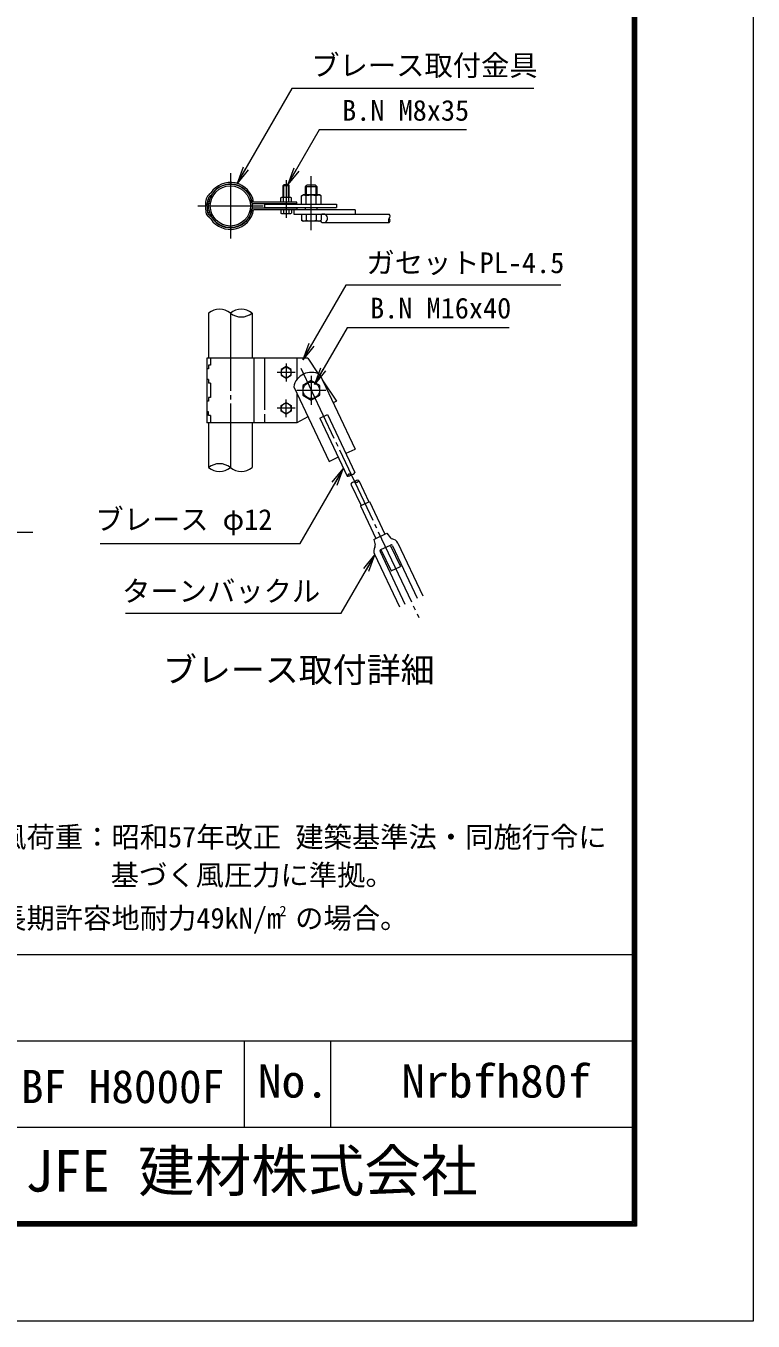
# Model space of a CAD drawing. Units: millimetres, scale not verified. Extents: x -12600 to 12600, y -8910 to 8910.
# Drawn here: x 7543 to 12600, y -8910 to 101 of the extents above; entities that cross this region are included whole.
import ezdxf
from ezdxf.enums import TextEntityAlignment as Align

# ---------------------------------------------------------------- set-up
doc = ezdxf.new("R2010")
doc.units = ezdxf.units.MM
doc.header["$LTSCALE"] = 30
doc.linetypes.add('LONG_CHAIN', pattern=[21, 18, -1, 1, -1])
doc.linetypes.add('LONG_DASHED2', pattern=[13, 12, -1])
for name, color, linetype, lineweight in [('0-0_D-TTL', 7, 'Continuous', 9), ('0-1_D-TTL-TXT', 7, 'Continuous', 9), ('0-3_D-STR1', 1, 'Continuous', 9), ('0-6_D-BMK', 2, 'LONG_CHAIN', 9), ('0-7_D-STR3', 3, 'Continuous', 9), ('0-9_D-STR-DIM', 7, 'Continuous', 9), ('0-A_0', 7, 'Continuous', 9), ('0-D_D-STR-TXT', 7, 'Continuous', 9)]:
    doc.layers.add(name, color=color, linetype=linetype, lineweight=lineweight)
doc.styles.add('ＭＳ ゴシック', font='')
doc.styles.get('ＭＳ ゴシック').set_extended_font_data('MS Gothic')

# ---------------------------------------------------------------- blocks, each defined once
blk = doc.blocks.new('M8 側')
at = {"layer": '0-A_0'}
for p, q in [((-225.2, 173.3), (-187.5, 195)), ((-225.2, 0), (-225.2, 173.3)), ((225.2, 0), (-225.2, 0)), ((187.5, 195), (-187.5, 195)), ((-112.6, 0), (-112.6, 173.3)), ((112.6, 0), (112.6, 173.3)), ((225.2, 173.3), (187.5, 195)), ((225.2, 0), (225.2, 173.3))]:
    blk.add_line(p, q, dxfattribs=at)
for centre, radius, start, end in [((-168.9, 91), 99.7, 55.61586, 124.38414), ((0, -181.9), 372.6, 72.4121, 107.5879), ((168.9, 91), 99.7, 55.61585, 124.38416)]:
    blk.add_arc(centre, radius, start, end, dxfattribs=at)
blk = doc.blocks.new('_Open')
at = {"layer": '0-A_0'}
blk.add_line((-30, 5), (0, 0), dxfattribs=at)
blk.add_lwpolyline([(-30, -5), (0, 0), (-30, 0)], dxfattribs=at)

msp = doc.modelspace()

# ---------------------------------------------------------------- linework, layer by layer
at = {"layer": '0-0_D-TTL'}
for p, q in [((6360, -6360), (11760, -6360)), ((6360, -6960), (11760, -6960)), ((9060, -6960), (9060, -7560)), ((9660, -6960), (9660, -7560)), ((6360, -7560), (11760, -7560))]:
    msp.add_line(p, q, dxfattribs=at)
at = {"layer": '0-0_D-TTL', "color": 2}
msp.add_lwpolyline([(-12600, 8910), (12600, 8910), (12600, -8910), (-12600, -8910)], close=True, dxfattribs=at)
at = {"layer": '0-0_D-TTL'}
for points in [[(-11790, 8250), (11790, 8250), (11790, -8250), (-11790, -8250)], [(-11782.5, 8242.5), (11782.5, 8242.5), (11782.5, -8242.5), (-11782.5, -8242.5)], [(-11775, 8235), (11775, 8235), (11775, -8235), (-11775, -8235)], [(-11767.5, 8227.5), (11767.5, 8227.5), (11767.5, -8227.5), (-11767.5, -8227.5)], [(-11760, 8220), (11760, 8220), (11760, -8220), (-11760, -8220)]]:
    msp.add_lwpolyline(points, close=True, dxfattribs=at)
at = {"layer": '0-3_D-STR1'}
for p, q in [((8813.58, -1897.21), (8813.58, -2209.71)), ((9116.08, -1897.21), (9116.08, -2209.71)), ((8813.58, -2659.71), (8813.58, -2972.21)), ((9116.08, -2659.71), (9116.08, -2972.21))]:
    msp.add_line(p, q, dxfattribs=at)
for radius in [151.25, 139.75]:
    msp.add_circle((8964.83, -1151.6), radius, dxfattribs=at)
at = {"layer": '0-6_D-BMK'}
for p, q in [((8964.83, -924.72), (8964.83, -1378.47)), ((9352.58, -972.87), (9352.58, -1234.82)), ((9527.58, -1320.6), (9527.58, -945.6)), ((8737.96, -1151.6), (9191.71, -1151.6)), ((8964.83, -1897.21), (8964.83, -2972.21)), ((9352.58, -2247.21), (9352.58, -2372.21)), ((9415.08, -2309.71), (9290.08, -2309.71)), ((9454.39, -2280.01), (10275.24, -4014.89)), ((9527.58, -2334.71), (9527.58, -2534.71)), ((9352.58, -2622.21), (9352.58, -2497.21)), ((9627.58, -2434.71), (9427.58, -2434.71)), ((9415.08, -2559.71), (9290.08, -2559.71))]:
    msp.add_line(p, q, dxfattribs=at)
at = {"layer": '0-7_D-STR3'}
for p, q in [((8817.07, -1074.2), (8812.93, -1077.02)), ((9332.58, -1009.1), (9338.58, -1003.1)), ((9332.58, -1009.1), (9372.58, -1009.1)), ((9332.58, -1092.6), (9332.58, -1009.1)), ((9336.33, -1092.6), (9336.33, -1005.35)), ((9338.58, -1003.1), (9366.58, -1003.1)), ((9372.58, -1009.1), (9366.58, -1003.1)), ((9368.83, -1092.6), (9368.83, -1005.35)), ((9372.58, -1092.6), (9372.58, -1009.1)), ((9585.08, -1075.35), (9470.08, -1075.35)), ((9487.58, -1018.1), (9497.58, -1008.1)), ((9567.58, -1018.1), (9487.58, -1018.1)), ((9487.58, -1075.35), (9487.58, -1018.1)), ((9493.58, -1075.35), (9493.58, -1012.1)), ((9557.58, -1008.1), (9497.58, -1008.1)), ((9567.58, -1018.1), (9557.58, -1008.1)), ((9561.58, -1075.35), (9561.58, -1012.1)), ((9567.58, -1075.35), (9567.58, -1018.1)), ((8791.23, -1136.56), (8802.75, -1136.56)), ((8797.94, -1150.65), (8799.02, -1149.57)), ((8806.07, -1158.78), (8807.15, -1157.71)), ((8808.86, -1105.3), (8820.11, -1107.68)), ((8823.54, -1083.7), (8819.4, -1086.52)), ((9427.58, -1136.6), (9122.49, -1136.6)), ((9427.58, -1166.6), (9122.49, -1166.6)), ((9427.58, -1125.1), (9125.92, -1125.1)), ((9202.58, -1140.35), (9702.58, -1140.35)), ((9202.58, -1140.35), (9202.58, -1162.85)), ((9202.58, -1162.85), (9702.58, -1162.85)), ((9427.58, -1136.6), (9427.58, -1125.1)), ((9427.58, -1166.6), (9427.58, -1178.1)), ((9487.58, -1178.1), (9487.58, -1162.85)), ((9492.94, -1140.35), (9492.94, -1082.15)), ((9562.23, -1140.35), (9562.23, -1082.15)), ((9567.58, -1178.1), (9567.58, -1162.85)), ((9702.58, -1140.35), (9702.58, -1162.85)), ((8808.86, -1197.9), (8820.11, -1195.51)), ((8817.07, -1229), (8812.93, -1226.18)), ((8823.54, -1219.49), (8819.4, -1216.67)), ((9831.82, -1178.1), (9125.92, -1178.1)), ((9315.06, -1178.1), (9315.06, -1201.12)), ((9321.08, -1204.6), (9315.06, -1201.12)), ((9321.08, -1204.6), (9384.08, -1204.6)), ((9333.82, -1178.1), (9333.82, -1201.12)), ((9371.35, -1178.1), (9371.35, -1201.12)), ((9384.08, -1204.6), (9390.11, -1201.12)), ((9390.11, -1178.1), (9390.11, -1201.12)), ((9405.11, -1178.1), (9405.11, -1208.1)), ((9405.11, -1208.1), (10069.95, -1208.1)), ((9458.3, -1208.1), (9458.3, -1251.3)), ((9470.08, -1258.1), (9458.3, -1251.3)), ((9585.08, -1258.1), (9470.08, -1258.1)), ((9492.94, -1208.1), (9492.94, -1251.3)), ((9562.23, -1208.1), (9562.23, -1251.3)), ((9585.08, -1258.1), (9596.87, -1251.3)), ((9596.87, -1208.1), (9596.87, -1251.3)), ((9831.82, -1178.1), (9831.82, -1208.1)), ((9613.12, -1268.1), (10069.95, -1268.1)), ((8802.08, -2209.71), (8802.08, -2659.71)), ((9502.58, -2209.71), (8802.08, -2209.71)), ((8827.08, -2209.71), (8827.08, -2259.71)), ((9127.58, -2209.71), (9127.58, -2659.71)), ((9427.58, -2209.71), (9427.58, -2359.71)), ((9502.58, -2209.71), (9575.66, -2319.33)), ((8813.58, -2284.71), (8802.08, -2284.71)), ((8827.08, -2259.71), (8813.58, -2259.71)), ((8813.58, -2259.71), (8813.58, -2284.71)), ((9585.9, -2324.15), (9831.82, -2843.91)), ((8813.58, -2359.71), (8802.08, -2359.71)), ((8813.58, -2359.71), (8813.58, -2384.71)), ((8827.08, -2384.71), (8813.58, -2384.71)), ((8827.08, -2384.71), (8827.08, -2484.71)), ((9405.11, -2409.69), (9651.03, -2929.44)), ((8813.58, -2509.71), (8802.08, -2509.71)), ((8813.58, -2484.71), (8813.58, -2509.71)), ((8827.08, -2484.71), (8813.58, -2484.71)), ((9427.58, -2457.18), (9427.58, -2659.71)), ((8813.58, -2584.71), (8802.08, -2584.71)), ((8813.58, -2609.71), (8813.58, -2584.71)), ((8827.08, -2609.71), (8813.58, -2609.71)), ((8827.08, -2609.71), (8827.08, -2659.71)), ((9586, -2628.33), (9640.24, -2602.67)), ((9640.24, -2602.67), (9830.72, -3005.26)), ((9427.58, -2659.71), (8802.08, -2659.71)), ((9503.75, -2618.16), (9427.58, -2659.71)), ((9586, -2628.33), (9776.49, -3030.92)), ((9770.81, -2872.78), (9831.82, -2843.91)), ((9651.03, -2929.44), (9712.05, -2900.58)), ((9857.45, -3061.76), (9928.13, -3211.13)), ((9803.22, -3087.42), (9873.89, -3236.79)), ((9868.92, -3239.14), (9933.1, -3208.77)), ((9868.92, -3239.14), (9975.84, -3465.12)), ((9933.1, -3208.77), (10040.02, -3434.76)), ((9962.74, -3471.32), (10053.13, -3428.55)), ((9962.74, -3471.32), (9971.86, -3510.15)), ((10010.39, -3542.81), (10078.18, -3510.73)), ((10053.13, -3428.55), (10077.37, -3460.23)), ((10076.37, -3511.59), (10146.94, -3660.74)), ((10129.92, -3497.32), (10303.13, -3863.41)), ((9967.21, -3574.3), (10140.42, -3940.39)), ((10005.63, -3556.13), (10178.84, -3922.22)), ((10012.2, -3541.96), (10082.76, -3691.1)), ((10091.5, -3515.5), (10264.71, -3881.59)), ((10082.76, -3691.1), (10146.94, -3660.74))]:
    msp.add_line(p, q, dxfattribs=at)
at = {"layer": '0-7_D-STR3', "linetype": 'LONG_DASHED2'}
msp.add_line((9202.58, -2209.71), (9202.58, -2659.71), dxfattribs=at)
at = {"layer": '0-7_D-STR3'}
for points in [[(9458.3, -1140.35), (9458.3, -1082.15), (9470.08, -1075.35)], [(9596.87, -1140.35), (9596.87, -1082.15), (9585.08, -1075.35)], [(9603.08, -2360.45), (9702.58, -2509.71), (9679.62, -2522.24)]]:
    msp.add_lwpolyline(points, dxfattribs=at)
for points in [[(9352.58, -2269.21), (9317.51, -2289.46), (9317.51, -2329.96), (9352.58, -2350.21), (9387.66, -2329.96), (9387.66, -2289.46)], [(9527.58, -2365.43), (9467.58, -2400.07), (9467.58, -2469.35), (9527.58, -2503.99), (9587.58, -2469.35), (9587.58, -2400.07)], [(9352.58, -2600.21), (9317.51, -2579.96), (9317.51, -2539.46), (9352.58, -2519.21), (9387.66, -2539.46), (9387.66, -2579.96)]]:
    msp.add_lwpolyline(points, close=True, dxfattribs=at)
for centre, radius in [((9352.58, -2309.71), 35.17), ((9527.58, -2434.71), 57.5), ((9352.58, -2559.71), 35.17)]:
    msp.add_circle(centre, radius, dxfattribs=at)
for centre, radius, start, end in [((8964.83, -1151.6), 163.25, 9.34203, 146.56403), ((8831.99, -1104.21), 33.21, 125.43571, 159.52262), ((8782.01, -1030.28), 56.17, 307.86461, 326.1), ((8782.01, -1030.28), 67.67, 307.86461, 326.1), ((8964.83, -1151.6), 151.75, 8.12234, 146.58211), ((9475.62, -1107.46), 30.67, 55.61587, 124.38413), ((9527.58, -1191.43), 114.64, 72.41211, 107.58789), ((9579.55, -1107.46), 30.67, 55.61587, 124.38413), ((8814.2, -1166.92), 23, 135, 183.94314), ((8964.83, -1151.6), 174.25, 160.23213, 175.04957), ((8829.95, -1136.48), 38.71, 180.11864, 206.55208), ((9036.42, -1151.6), 245.75, 183.94314, 192.30868), ((8790.88, -1141.44), 11.5, 315, 357.63166), ((8964.83, -1151.6), 162.75, 160.25412, 176.75773), ((8814.2, -1166.92), 11.5, 135, 183.94314), ((9036.42, -1151.6), 234.25, 183.94314, 192.20298), ((8964.83, -1151.6), 162.75, 185.10988, 196.53121), ((8790.88, -1141.44), 23, 315, 357.63166), ((8831.99, -1104.21), 21.71, 125.43571, 159.52262), ((8964.83, -1151.6), 151.25, 163.12037, 174.6988), ((9122.49, -1129.1), 7.5, 188.12234, 270), ((9122.49, -1174.1), 7.5, 90, 171.87766), ((8834.34, -1192.86), 39.62, 186.00109, 237.89976), ((8834.34, -1192.86), 28.12, 186.00109, 237.89976), ((8782.01, -1272.91), 56.17, 33.9, 52.13539), ((8782.01, -1272.91), 67.67, 33.9, 52.13539), ((8964.83, -1151.6), 163.25, 213.43597, 350.65797), ((8964.83, -1151.6), 151.75, 213.41789, 351.87766), ((9324.44, -1187.41), 16.61, 235.61585, 304.38415), ((9352.58, -1141.92), 62.1, 252.4121, 287.5879), ((9380.73, -1187.41), 16.61, 235.61585, 304.38415), ((9475.62, -1225.98), 30.67, 235.61585, 304.38414), ((9527.58, -1142.01), 114.64, 252.41211, 287.58789), ((9579.55, -1225.98), 30.67, 235.61586, 304.38415), ((9527.58, -2434.71), 125, 62.19074, 168.45095), ((9952.39, -3514.73), 20, 329.20196, 13.22159), ((10093.25, -3448.08), 20, 217.4201, 261.43973), ((10082.46, -3519.77), 10, 25.32084, 115.32084), ((10082.46, -3519.77), 52.5, 25.32084, 81.43973), ((10014.66, -3551.85), 52.5, 149.20196, 205.32084), ((10014.66, -3551.85), 10, 115.32084, 205.32084)]:
    msp.add_arc(centre, radius, start, end, dxfattribs=at)
msp.add_ellipse((9613.12, -1238.1), major_axis=(0, 30), ratio=0.903927, start_param=2.1647034, end_param=6.9259796, dxfattribs=at)
at = {"layer": '0-9_D-STR-DIM'}
for centre, radius, start, end in [((10085.05, -1253.1), 21.28, 135.18146, 224.81854), ((10054.86, -1223.1), 21.28, 315.18146, 44.81854), ((10054.86, -1253.1), 21.28, 315.18146, 44.81854), ((8889.21, -1990.52), 120.11, 50.97549, 129.02451), ((9040.46, -1990.52), 120.11, 50.97549, 129.02451), ((9040.46, -1803.9), 120.11, 230.97549, 309.02451), ((8889.21, -3065.52), 120.11, 50.97549, 129.02451), ((8889.21, -2878.9), 120.11, 230.97549, 309.02451), ((9040.46, -2878.9), 120.11, 230.97549, 309.02451), ((9796.5, -3038.15), 21.28, 70.5023, 160.13939), ((9783.59, -3010.86), 21.28, 250.5023, 340.13939), ((9810.71, -2998.03), 21.28, 250.5023, 340.13939), ((9850.35, -3081.82), 21.28, 70.5023, 160.13939), ((9837.44, -3054.53), 21.28, 250.5023, 340.13939), ((9823.23, -3094.65), 21.28, 70.5023, 160.13939)]:
    msp.add_arc(centre, radius, start, end, dxfattribs=at)
at = {"layer": '0-D_D-STR-TXT'}
for points in [[(11075.2, -335.53), (9391.97, -335.53), (9012.19, -993.33)], [(10607.69, -623.1), (9583.09, -623.1), (9364.7, -1001.37)], [(11263.99, -1703.7), (9767.31, -1703.7), (9469.22, -2219.99)], [(10903.48, -1998.88), (9777.61, -1998.88), (9550.97, -2391.43)], [(7590.58, -3424.37), (5959.85, -3424.37), (5700.89, -2859.98)], [(8058.47, -3500.69), (9449.31, -3500.69), (9748.77, -2982.02)], [(8235.56, -3984.23), (9736.05, -3984.23), (9968.69, -3581.29)]]:
    msp.add_lwpolyline(points, dxfattribs=at)

# ---------------------------------------------------------------- block references
at = {"layer": '0-7_D-STR3', "xscale": 0.1666667, "yscale": 0.1666667}
msp.add_blockref('M8 側', (9352.58, -1125.1), dxfattribs=at)
at = {"layer": '0-D_D-STR-TXT', "xscale": 4, "yscale": 4}
for p, rotation in [((9011.19, -995.07), 240), ((9363.7, -1003.1), 240), ((9468.22, -2221.73), 240), ((9549.97, -2393.16), 240), ((9749.77, -2980.29), 60), ((9969.69, -3579.55), 60)]:
    msp.add_blockref('_Open', p, dxfattribs=dict(at, rotation=rotation))

# ---------------------------------------------------------------- texts
at = {"layer": '0-1_D-TTL-TXT', "style": 'ＭＳ ゴシック'}
for s, height, p in [('ブレース取付詳細', 173.1, (8495.93, -4517.34)), ('（設計条件）風荷重：昭和57年改正 建築基準法・同施行令に', 144.3, (6169.32, -5657.53)), ('                    基づく風圧力に準拠。', 144.3, (6169.32, -5922.15)), ('（基礎条件）長期許容地耐力49kN/m の場合。', 144.3, (6169.32, -6222.15)), ('2', 72.16, (9305.74, -6114.72)), ('NR-BF H8000F', 230.9, (7037.21, -7462.79)), ('JFE 建材株式会社', 288.6, (7537.14, -8095.51))]:
    msp.add_text(s, height=height, dxfattribs=at).set_placement(p, align=Align.BOTTOM_LEFT)
at = {"layer": '0-1_D-TTL-TXT', "style": 'ＭＳ ゴシック', "width": 1.05}
for s, p in [('Nrbfh80f', (10154, -7424.41)), ('No.', (9156, -7424.41))]:
    msp.add_text(s, height=230.9, dxfattribs=at).set_placement(p, align=Align.BOTTOM_LEFT)
at = {"layer": '0-D_D-STR-TXT', "style": 'ＭＳ ゴシック'}
for s, p in [('ブレース取付金具', (9527.23, -289.39)), ('B.N M8x35', (9741.95, -602.1)), ('ガセットPL-4.5', (9910.94, -1662.51)), ('B.N M16x40', (9936.47, -1977.88)), ('ブレース φ12', (8025.73, -3448.46)), ('ターンバックル', (8211.96, -3946.86))]:
    msp.add_text(s, height=144.3, dxfattribs=at).set_placement(p, align=Align.BOTTOM_LEFT)

doc.saveas('drawing.dxf')
